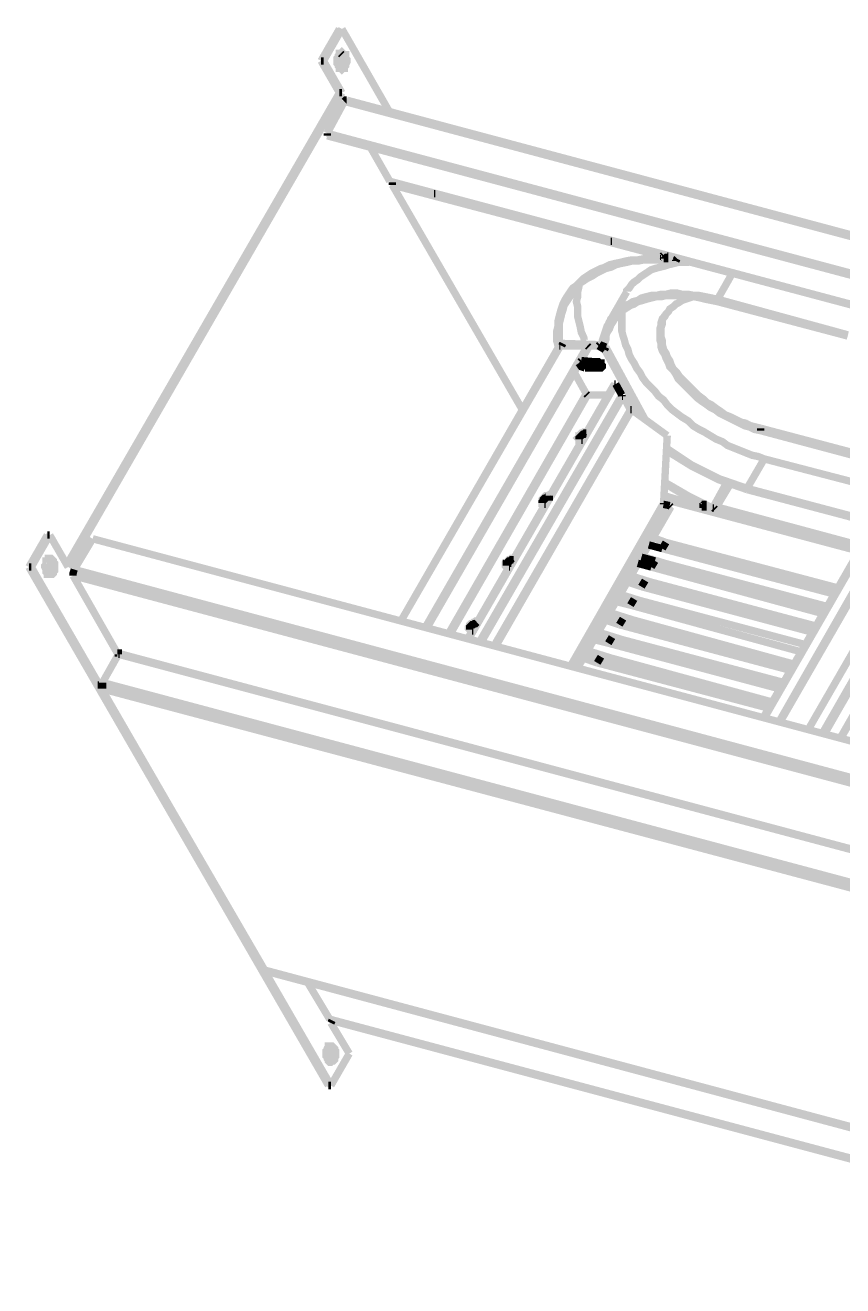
# Model space of a CAD drawing. Extents: x 0.1 to 11.6, y 0.3 to 16.2.
# Drawn here: x 1.937 to 3.047, y 6.778 to 8.488 of the extents above; entities that cross this region are included whole.
import ezdxf

# ---------------------------------------------------------------- set-up
doc = ezdxf.new("R2010")
doc.units = 0
doc.header["$MEASUREMENT"] = 0

msp = doc.modelspace()

# ---------------------------------------------------------------- linework, layer by layer
at = {"color": 0, "const_width": 0.01}
for points in [[(2.33832, 8.44), (2.36333, 8.48335)], [(2.34169, 8.44), (2.36664, 8.48335)], [(2.36664, 8.48335), (2.43164, 8.37001)], [(2.36664, 8.44835), (2.36501, 8.44997)], [(2.36501, 8.43001), (2.36664, 8.43164), (2.36833, 8.43332), (2.36833, 8.435), (2.36833, 8.43832), (2.36833, 8.44), (2.36833, 8.44168), (2.36833, 8.44336), (2.36833, 8.44667), (2.36664, 8.44835)], [(2.34169, 8.44), (2.33832, 8.44)], [(2.36333, 8.39665), (2.33832, 8.44)], [(2.36664, 8.39665), (2.34169, 8.44)], [(1.99333, 7.75667), (2.36333, 8.39665)], [(1.99501, 7.75331), (2.36664, 8.39665)], [(2.36664, 8.39665), (2.36333, 8.39665)], [(2.34668, 8.34169), (2.37001, 8.38499)], [(2.37332, 8.38667), (2.37169, 8.38667), (2.37001, 8.38499)], [(2.37001, 8.38499), (3.90831, 7.97499)], [(3.91, 7.97667), (2.37332, 8.38667)], [(2.34668, 8.34169), (3.88336, 7.93164)], [(2.34668, 8.33832), (2.34668, 8.34169)], [(2.34668, 8.33832), (3.88167, 7.93001)], [(2.405, 8.32335), (2.43164, 8.27669)], [(2.43164, 8.27669), (3.56332, 7.97499)], [(2.43332, 8.27501), (3.56168, 7.97499)], [(2.435, 8.27165), (2.435, 8.27501)], [(2.435, 8.27501), (2.80333, 8.17665)], [(2.61165, 7.96669), (2.435, 8.27165)], [(2.435, 8.27165), (2.80165, 8.17503)], [(2.49164, 8.25999), (2.49333, 8.25999)], [(2.73167, 8.19499), (2.73335, 8.19499)], [(2.80333, 8.17165), (2.79497, 8.17165), (2.78668, 8.17165), (2.77669, 8.17165), (2.77001, 8.16997), (2.76167, 8.16997), (2.75331, 8.16835), (2.74501, 8.16667), (2.73833, 8.16499), (2.73167, 8.16336), (2.72499, 8.16), (2.71832, 8.15831), (2.71164, 8.155), (2.70503, 8.15169), (2.69997, 8.14833), (2.69499, 8.14501), (2.69, 8.13997), (2.685, 8.13499), (2.68164, 8.13167), (2.67665, 8.12668), (2.67333, 8.12169), (2.66997, 8.11664), (2.66835, 8.11003), (2.66499, 8.10499), (2.66336, 8.09999), (2.66168, 8.09332), (2.66, 8.08664), (2.66, 8.08003), (2.65831, 8.07335), (2.65831, 8.06668), (2.65831, 8.06), (2.66, 8.05333), (2.66, 8.05165)], [(2.66, 8.05165), (2.66, 8.05333), (2.65831, 8.06), (2.65831, 8.06668), (2.65831, 8.07335), (2.66, 8.08003), (2.66, 8.08664), (2.66168, 8.09332), (2.66336, 8.09831), (2.66499, 8.10499), (2.66667, 8.11003), (2.66997, 8.11664), (2.67333, 8.12169), (2.67665, 8.12668), (2.68001, 8.13167), (2.685, 8.13499), (2.69, 8.13997), (2.69499, 8.14333), (2.69997, 8.14833), (2.70503, 8.15169), (2.71164, 8.155), (2.71669, 8.15668), (2.72331, 8.16), (2.72999, 8.16336), (2.73665, 8.16499), (2.74501, 8.16667), (2.75168, 8.16835), (2.75999, 8.16997), (2.76833, 8.16997), (2.77669, 8.17165), (2.785, 8.17165), (2.79335, 8.17165), (2.80165, 8.17165), (2.81, 8.16997), (2.81999, 8.16997)], [(2.66168, 8.05333), (2.66168, 8.05832), (2.66168, 8.065), (2.66168, 8.07167), (2.66168, 8.07835), (2.66168, 8.08333), (2.66336, 8.09), (2.66499, 8.09668), (2.66667, 8.10167), (2.66835, 8.10835), (2.67165, 8.11333), (2.67503, 8.11833), (2.67833, 8.12332), (2.68164, 8.12831), (2.68668, 8.13336), (2.69, 8.13835), (2.69499, 8.14165), (2.69997, 8.14501), (2.70665, 8.14833), (2.71164, 8.15169), (2.71832, 8.155), (2.72499, 8.15831), (2.73167, 8.16), (2.73833, 8.16336), (2.74501, 8.16499), (2.75331, 8.16667), (2.75999, 8.16835), (2.76833, 8.16835), (2.77669, 8.16997), (2.785, 8.16997), (2.79335, 8.16997), (2.80165, 8.16997), (2.81168, 8.16835), (2.81999, 8.16835)], [(2.80165, 8.17503), (2.80333, 8.17665)], [(2.80333, 8.17165), (2.80501, 8.17165), (2.80501, 8.17333), (2.80333, 8.17333), (2.80165, 8.17503)], [(2.80333, 8.17665), (2.80333, 8.17503), (2.80501, 8.17503), (2.80501, 8.17333)], [(2.80501, 8.17165), (2.80501, 8.17333)], [(2.82167, 8.17165), (2.81999, 8.16997)], [(2.82167, 8.17165), (2.81999, 8.16835)], [(2.81999, 8.16835), (2.81999, 8.16997)], [(2.75331, 8.12668), (2.75331, 8.12831), (2.75667, 8.13167), (2.75999, 8.13667), (2.76335, 8.13997), (2.76833, 8.14333), (2.77165, 8.14665), (2.77669, 8.15001), (2.78168, 8.15332), (2.78668, 8.15668), (2.79167, 8.15831), (2.79833, 8.16), (2.80501, 8.16168), (2.81, 8.16336), (2.81668, 8.16499), (2.82335, 8.16667), (2.83165, 8.16667), (2.83832, 8.16667)], [(2.69835, 8.05664), (2.69667, 8.05664), (2.69499, 8.065), (2.69168, 8.07167), (2.69, 8.08003), (2.68832, 8.08664), (2.68668, 8.09332), (2.68668, 8.09999), (2.68668, 8.10667), (2.685, 8.11333), (2.68668, 8.12001), (2.68668, 8.12668), (2.68832, 8.13336), (2.68832, 8.13499)], [(2.89665, 8.15169), (2.87668, 8.11664)], [(2.72, 8.05333), (2.72, 8.05501), (2.72, 8.06), (2.72168, 8.065), (2.72331, 8.06999), (2.72499, 8.07497), (2.72667, 8.08003), (2.72999, 8.08501), (2.73167, 8.09), (2.73503, 8.09332), (2.73833, 8.09668), (2.74333, 8.10167), (2.74669, 8.10499), (2.75168, 8.10835), (2.75667, 8.11003), (2.76167, 8.11333), (2.76833, 8.11501), (2.77333, 8.11833), (2.78, 8.12001), (2.78668, 8.12169), (2.79335, 8.12169), (2.80003, 8.12332), (2.80664, 8.12332), (2.81332, 8.125), (2.82167, 8.125), (2.82835, 8.12332), (2.83664, 8.12332), (2.845, 8.12169), (2.85167, 8.12169), (2.86003, 8.12001), (2.86833, 8.11833), (2.87668, 8.11664)], [(2.87668, 8.11333), (2.86833, 8.11501), (2.86003, 8.11664), (2.85335, 8.11833), (2.845, 8.12001), (2.83664, 8.12001), (2.83003, 8.12169), (2.82167, 8.12169), (2.815, 8.12169), (2.80664, 8.12169), (2.80003, 8.12001), (2.79335, 8.12001), (2.78668, 8.11833), (2.78, 8.11664), (2.77501, 8.11501), (2.76833, 8.11333), (2.76335, 8.11003), (2.75836, 8.10835), (2.75331, 8.10499), (2.74832, 8.10167), (2.74501, 8.09831), (2.74164, 8.09332), (2.73665, 8.09), (2.73503, 8.08664), (2.73167, 8.08165), (2.72999, 8.07667), (2.72667, 8.07167), (2.72499, 8.06668), (2.72499, 8.06168), (2.72331, 8.05664), (2.72331, 8.05165)], [(2.75331, 8.12668), (2.72835, 8.08333)], [(2.845, 8.12001), (2.84332, 8.12001), (2.83832, 8.11833), (2.83333, 8.11664), (2.82835, 8.11501), (2.82335, 8.11165), (2.81999, 8.11003), (2.81668, 8.10667), (2.81168, 8.10335), (2.81, 8.09999), (2.80664, 8.09668), (2.80501, 8.09332), (2.80165, 8.09), (2.80003, 8.08501), (2.80003, 8.08165), (2.79833, 8.07667), (2.79833, 8.07167), (2.79833, 8.06668), (2.79833, 8.06168), (2.80003, 8.05664), (2.80003, 8.05165), (2.80165, 8.04665), (2.80501, 8.04167), (2.80664, 8.03668), (2.81, 8.03), (2.81168, 8.02501), (2.81668, 8.02001), (2.81999, 8.01497), (2.82335, 8.00836), (2.82835, 8.00331), (2.83333, 7.99832), (2.83832, 7.99333), (2.84332, 7.98833), (2.84831, 7.98335), (2.85499, 7.97835), (2.86003, 7.97499), (2.86664, 7.97), (2.87332, 7.96669), (2.87999, 7.96164), (2.88667, 7.95833), (2.89333, 7.95503), (2.90001, 7.95167), (2.90668, 7.94835), (2.91336, 7.94499), (2.91997, 7.94336), (2.92665, 7.94), (2.935, 7.93832)], [(2.87668, 8.11664), (3.05333, 8.06836)], [(3.05333, 8.06668), (2.87668, 8.11333)], [(2.74669, 8.09999), (2.74669, 8.09668), (2.74669, 8.09169), (2.74669, 8.08501), (2.74669, 8.08003), (2.74669, 8.07335), (2.74832, 8.06668), (2.75, 8.06168), (2.75168, 8.05501), (2.75499, 8.04833), (2.75667, 8.04167), (2.75999, 8.035), (2.76335, 8.03), (2.76665, 8.02333), (2.77165, 8.01665), (2.77501, 8.00999), (2.78, 8.00331), (2.785, 7.99832), (2.79167, 7.99164), (2.79665, 7.98503), (2.80333, 7.97999), (2.80832, 7.97331), (2.815, 7.96669), (2.82167, 7.96164), (2.82835, 7.95665), (2.83664, 7.95167), (2.84332, 7.94499), (2.85167, 7.94), (2.85835, 7.93668), (2.86664, 7.93164), (2.875, 7.92665), (2.88336, 7.92333), (2.88997, 7.91835), (2.89833, 7.91499), (2.90668, 7.91168), (2.91499, 7.90831), (2.92333, 7.905), (2.93164, 7.90332), (2.94, 7.90001)], [(2.80501, 8.095), (2.80333, 8.09169), (2.80165, 8.08832), (2.80165, 8.08333), (2.80003, 8.07835), (2.80003, 8.07497), (2.80003, 8.06999), (2.80003, 8.065), (2.80165, 8.06), (2.80165, 8.05501), (2.80333, 8.04833), (2.80664, 8.04335), (2.80832, 8.03836), (2.81168, 8.03331), (2.81332, 8.02832), (2.81668, 8.02165), (2.82167, 8.01665), (2.82497, 8.01167), (2.83003, 8.00667), (2.83501, 8.00168), (2.84, 7.99669), (2.845, 7.99164), (2.84999, 7.98665), (2.85667, 7.98167), (2.86165, 7.97667), (2.86833, 7.97331), (2.875, 7.96832), (2.87999, 7.965), (2.88667, 7.96001), (2.89501, 7.95665), (2.90169, 7.95335), (2.90831, 7.94997), (2.91499, 7.94835), (2.92165, 7.94499), (2.92833, 7.94336), (2.935, 7.94168)], [(2.66168, 8.05333), (2.44667, 7.68001)], [(2.44667, 7.68001), (2.66336, 8.05333)], [(2.47999, 7.67165), (2.69997, 8.05333)], [(2.48167, 7.66997), (2.70167, 8.05165)], [(2.66336, 8.05333), (2.66168, 8.05333)], [(2.69997, 8.05333), (2.66336, 8.05333)], [(2.66667, 8.05664), (2.66499, 8.05333)], [(2.66499, 8.05333), (2.66667, 8.05664)], [(2.715, 8.05333), (2.66499, 8.05333)], [(2.71669, 8.05501), (2.66667, 8.05664)], [(2.69997, 8.05333), (2.70167, 8.05165)], [(2.715, 8.05333), (2.71669, 8.05501)], [(2.72331, 8.04833), (2.715, 8.05333)], [(2.71669, 8.05501), (2.72499, 8.05165)], [(2.72499, 8.05165), (2.72331, 8.04833)], [(2.77832, 7.95335), (2.72499, 8.05165)], [(2.69168, 8.03331), (2.69, 8.03168)], [(2.69168, 8.03331), (2.71164, 8.03168)], [(2.77333, 7.95665), (2.72331, 8.04833)], [(2.68164, 8.01833), (2.69835, 7.98833)], [(2.68832, 8.03), (2.69168, 8.02501), (2.69667, 8.02333)], [(2.69, 8.03168), (2.69336, 8.02832), (2.69835, 8.02669)], [(2.69667, 8.02333), (2.69835, 8.02669)], [(2.69667, 8.02333), (2.71669, 8.02333)], [(2.69835, 8.02669), (2.71832, 8.02669)], [(2.71332, 8.02669), (2.71164, 8.02832), (2.71001, 8.03168)], [(2.71669, 8.02333), (2.71832, 8.02333), (2.72, 8.02501), (2.72, 8.02669), (2.71832, 8.02832), (2.71832, 8.03), (2.71669, 8.03), (2.715, 8.03168), (2.71332, 8.03168), (2.71164, 8.03168)], [(2.71669, 8.02333), (2.71832, 8.02669)], [(2.71832, 8.02669), (2.72, 8.02669)], [(2.53668, 7.655), (2.73665, 8.00168)], [(2.53836, 7.655), (2.73833, 8.00168)], [(2.73665, 8.00168), (2.73833, 8.00168)], [(2.74669, 7.98665), (2.73833, 8.00168)], [(2.51167, 7.66336), (2.69835, 7.98833)], [(2.51335, 7.66168), (2.69997, 7.98665)], [(2.55333, 7.65169), (2.74669, 7.98665)], [(2.55501, 7.65169), (2.74669, 7.98503)], [(2.55501, 7.65001), (2.74832, 7.98503)], [(2.69835, 7.98833), (2.69997, 7.98665)], [(2.69997, 7.98665), (2.72835, 7.98665)], [(2.74669, 7.98503), (2.74669, 7.98665)], [(2.74832, 7.98503), (2.74669, 7.98503)], [(2.74832, 7.98503), (2.75836, 7.96669)], [(2.57335, 7.64665), (2.75836, 7.96669)], [(2.75836, 7.96669), (2.57335, 7.64665)], [(2.75999, 7.96669), (2.57497, 7.64501)], [(2.75999, 7.96669), (2.75836, 7.96669)], [(2.75999, 7.96669), (2.80832, 7.93164)], [(2.69997, 7.93668), (2.69835, 7.93668), (2.69667, 7.93668), (2.69499, 7.93668), (2.69336, 7.935), (2.69168, 7.935), (2.69, 7.93332), (2.69, 7.93164), (2.68832, 7.93164), (2.68832, 7.93001), (2.68668, 7.92833), (2.68832, 7.92665), (2.68832, 7.92503), (2.69, 7.92503), (2.69168, 7.92503)], [(2.69835, 7.935), (2.69667, 7.935), (2.69499, 7.93332), (2.69336, 7.93332), (2.69168, 7.93164), (2.69, 7.93001), (2.68832, 7.92833), (2.68832, 7.92665)], [(2.69499, 7.93001), (2.69336, 7.93332)], [(2.80333, 7.84), (2.80832, 7.93164)], [(2.935, 7.93832), (2.935, 7.94168)], [(2.935, 7.94168), (3.11165, 7.89501)], [(2.935, 7.93832), (3.11003, 7.89165)], [(2.69168, 7.92503), (2.69336, 7.92503)], [(2.80664, 7.91499), (2.84169, 7.89165), (2.87831, 7.87332), (2.91667, 7.86003)], [(2.80664, 7.91168), (2.84169, 7.88997), (2.87831, 7.87169), (2.91667, 7.85835)], [(2.94, 7.90001), (2.91667, 7.86003)], [(3.11333, 7.85499), (2.94, 7.90001)], [(2.80501, 7.86833), (2.83664, 7.84999), (2.87001, 7.83333)], [(2.80501, 7.86664), (2.83003, 7.85167), (2.85499, 7.83832)], [(2.80501, 7.86664), (2.83832, 7.84668), (2.87332, 7.83165)], [(2.87001, 7.83333), (2.88835, 7.86664)], [(2.88997, 7.86664), (2.87169, 7.83333)], [(2.89333, 7.86501), (2.87332, 7.83165)], [(2.65001, 7.85167), (2.64833, 7.85167), (2.64501, 7.84999), (2.64333, 7.84999), (2.64165, 7.84831), (2.63997, 7.84668), (2.63835, 7.845), (2.63835, 7.84332), (2.63835, 7.84169), (2.63835, 7.84), (2.63997, 7.84), (2.63997, 7.83832), (2.64165, 7.83832)], [(2.64833, 7.84999), (2.64833, 7.84831), (2.64665, 7.84831), (2.64501, 7.84831), (2.64333, 7.84668), (2.64165, 7.84668), (2.63997, 7.845), (2.63997, 7.84332), (2.63835, 7.84169), (2.63835, 7.84)], [(2.64665, 7.845), (2.64501, 7.84831)], [(2.85499, 7.83501), (2.80501, 7.84999)], [(2.80501, 7.845), (3.06836, 7.77501)], [(2.91667, 7.86003), (3.09332, 7.81332)], [(3.09332, 7.81168), (2.91667, 7.85835)], [(2.64165, 7.83832), (2.64333, 7.83832)], [(2.80333, 7.84), (2.67665, 7.61833)], [(2.80333, 7.83832), (2.67665, 7.61833)], [(2.81168, 7.83664), (2.685, 7.61664)], [(2.81332, 7.83501), (2.68668, 7.61664)], [(2.80333, 7.84), (2.80333, 7.83832)], [(2.80333, 7.83832), (2.80501, 7.83832)], [(2.80333, 7.83832), (2.80501, 7.83832)], [(2.80333, 7.83832), (2.80501, 7.83832)], [(2.80333, 7.83832), (2.80501, 7.83832)], [(2.81168, 7.83664), (2.80333, 7.83832)], [(2.80333, 7.83832), (2.80501, 7.83832)], [(2.80333, 7.83832), (2.80501, 7.83832)], [(2.80333, 7.83832), (2.80501, 7.83832)], [(2.80333, 7.83832), (2.80501, 7.83832)], [(2.80333, 7.83832), (2.80501, 7.83832)], [(2.80333, 7.83832), (2.80501, 7.83832)], [(2.80333, 7.83832), (2.80501, 7.83832)], [(2.81332, 7.83501), (2.81168, 7.83664)], [(2.85499, 7.83501), (2.85667, 7.83501), (2.85667, 7.83664), (2.85667, 7.83832), (2.85499, 7.83832)], [(2.85667, 7.83664), (2.85835, 7.83832)], [(2.87169, 7.83333), (2.87001, 7.83333)], [(2.87332, 7.83165), (2.87169, 7.83333)], [(2.875, 7.83501), (3.07335, 7.78168)], [(1.96669, 7.79665), (1.94168, 7.75331)], [(1.97, 7.79665), (1.94499, 7.75331)], [(1.97, 7.79665), (1.96669, 7.79665)], [(1.99501, 7.75331), (1.97, 7.79665)], [(2.78836, 7.79335), (2.80664, 7.78668)], [(2.02832, 7.79167), (2.00331, 7.75)], [(2.02832, 7.79167), (3.56668, 7.38167)], [(2.78331, 7.78331), (2.80165, 7.77832)], [(2.80165, 7.77832), (2.80664, 7.78668)], [(2.80165, 7.77832), (3.035, 7.71669)], [(3.03999, 7.72499), (2.80664, 7.78668)], [(2.93832, 7.54833), (3.07835, 7.79167)], [(2.94, 7.54833), (3.08003, 7.79167)], [(3, 7.53331), (3.14333, 7.78168)], [(3.01833, 7.52669), (3.16168, 7.77669)], [(3.02165, 7.52669), (3.16499, 7.77669)], [(1.96832, 7.76335), (1.97, 7.76335), (1.97, 7.76167), (1.97168, 7.75999), (1.97168, 7.75836), (1.97168, 7.75667), (1.97331, 7.75499), (1.97331, 7.75168), (1.97168, 7.75), (1.97168, 7.74832), (1.97168, 7.74669), (1.97, 7.74501), (1.96832, 7.74333)], [(2.59999, 7.76497), (2.59831, 7.76497), (2.59668, 7.76497), (2.595, 7.76335), (2.59332, 7.76335), (2.59169, 7.76167), (2.59, 7.75999), (2.58832, 7.75836), (2.58832, 7.75667), (2.58832, 7.75499), (2.59, 7.75331), (2.59169, 7.75331), (2.59332, 7.75331)], [(2.59999, 7.76335), (2.59831, 7.76335), (2.59668, 7.76335), (2.595, 7.76167), (2.59332, 7.76167), (2.59169, 7.75999), (2.59169, 7.75836), (2.59, 7.75836), (2.59, 7.75667), (2.59, 7.75499)], [(2.59668, 7.75836), (2.595, 7.76167)], [(2.77333, 7.76833), (2.80501, 7.75836)], [(2.77333, 7.76665), (2.79167, 7.76167)], [(2.78668, 7.75331), (2.79167, 7.76167)], [(3.02501, 7.69835), (2.79167, 7.76167)], [(2.96001, 7.54335), (3.08501, 7.76167)], [(2.96164, 7.54335), (3.08664, 7.75999)], [(3.18668, 7.77165), (3.04335, 7.52165)], [(3.18832, 7.77165), (3.04335, 7.52001)], [(1.94499, 7.75331), (1.94168, 7.75331)], [(2.34831, 7.05003), (1.94168, 7.75331)], [(2.35167, 7.05003), (1.94499, 7.75331)], [(2.00331, 7.75), (2.00168, 7.74501), (2.00168, 7.74164)], [(2.00168, 7.74164), (2.06168, 7.63667)], [(2.00168, 7.74164), (3.53999, 7.33165)], [(2.00331, 7.75), (3.54167, 7.33832)], [(2.59332, 7.75331), (2.595, 7.75331)], [(2.75836, 7.74164), (2.78999, 7.73167)], [(2.75836, 7.74164), (2.77832, 7.73503)], [(2.76833, 7.75836), (2.78668, 7.75331)], [(2.78668, 7.75331), (3.02001, 7.69)], [(2.80501, 7.75836), (3.02501, 7.69997)], [(2.75331, 7.73335), (2.77333, 7.72667)], [(2.77333, 7.72667), (2.77832, 7.73503)], [(2.77333, 7.72667), (3.00499, 7.66499)], [(3.00999, 7.67333), (2.77832, 7.73503)], [(2.78999, 7.73167), (3.00999, 7.67333)], [(2.74333, 7.71669), (2.77501, 7.70665)], [(2.74333, 7.715), (2.76335, 7.71001)], [(2.75836, 7.70167), (2.76335, 7.71001)], [(2.99501, 7.64833), (2.76335, 7.71001)], [(2.72999, 7.69168), (2.76167, 7.68164)], [(2.73833, 7.70665), (2.75836, 7.70167)], [(2.75836, 7.70167), (2.99001, 7.63835)], [(2.77501, 7.70665), (2.99501, 7.64833)], [(2.55165, 7.68001), (2.55003, 7.68001), (2.54833, 7.68001), (2.54665, 7.67833), (2.54497, 7.67833), (2.54335, 7.67665), (2.54167, 7.67665), (2.53999, 7.67503), (2.53999, 7.67333), (2.53836, 7.67165), (2.53836, 7.66997), (2.53999, 7.66835), (2.54167, 7.66835), (2.54335, 7.66667)], [(2.55003, 7.67833), (2.54833, 7.67665), (2.54665, 7.67665), (2.54497, 7.67503), (2.54335, 7.67503), (2.54167, 7.67333), (2.53999, 7.67165), (2.53999, 7.66997), (2.53999, 7.66835)], [(2.54665, 7.67333), (2.54497, 7.67665)], [(2.72331, 7.68164), (2.74333, 7.67503)], [(2.72835, 7.69), (2.74832, 7.68332)], [(2.74333, 7.67503), (2.74832, 7.68332)], [(2.74333, 7.67503), (2.97499, 7.61333)], [(2.97999, 7.62169), (2.74832, 7.68332)], [(2.76167, 7.68164), (2.97999, 7.62169)], [(2.54335, 7.66667), (2.54497, 7.66667)], [(2.71332, 7.66336), (2.73335, 7.65831)], [(2.715, 7.66499), (2.74669, 7.655)], [(2.72835, 7.65001), (2.73335, 7.65831)], [(2.965, 7.59668), (2.73335, 7.65831)], [(2.69997, 7.63997), (2.73167, 7.62999)], [(2.70833, 7.655), (2.72835, 7.65001)], [(2.72835, 7.65001), (2.96001, 7.58832)], [(2.74669, 7.655), (2.96669, 7.59668)], [(2.06332, 7.63499), (2.04167, 7.59668)], [(2.06168, 7.63667), (2.06332, 7.63667), (2.06332, 7.63499)], [(2.06168, 7.63667), (5.25999, 6.78331)], [(2.06332, 7.63499), (2.065, 7.63499)], [(2.06332, 7.63499), (5.25999, 6.78331)], [(2.69336, 7.62999), (2.71332, 7.62332)], [(2.69835, 7.63835), (2.71832, 7.63167)], [(2.71332, 7.62332), (2.71832, 7.63167)], [(2.71332, 7.62332), (2.94667, 7.56168)], [(2.94997, 7.56999), (2.71832, 7.63167)], [(2.73167, 7.62999), (2.95167, 7.56999)], [(2.04167, 7.59668), (2.04167, 7.595), (2.04167, 7.59332), (2.03999, 7.59332), (2.03999, 7.59169), (2.03999, 7.59), (2.03999, 7.58832)], [(2.03999, 7.58832), (2.26167, 7.20665)], [(2.03999, 7.58832), (3.47667, 7.20665)], [(2.04167, 7.59668), (3.49669, 7.20833)], [(2.26167, 7.20665), (3.58501, 6.85335)], [(2.26335, 7.20503), (3.58501, 6.85167)], [(2.31999, 7.19), (2.34999, 7.13997)], [(2.34999, 7.13997), (3.61333, 6.80333)], [(2.35167, 7.13835), (3.61501, 6.80165)], [(2.35335, 7.13835), (2.35167, 7.13499)], [(2.37668, 7.09332), (2.35167, 7.13499)], [(2.34999, 7.08165), (2.34999, 7.08333), (2.35167, 7.08333), (2.35167, 7.08501), (2.35335, 7.08664), (2.35335, 7.09), (2.35335, 7.09169), (2.35335, 7.09332), (2.35335, 7.09668), (2.35335, 7.09831), (2.35335, 7.09999), (2.35167, 7.10167), (2.34999, 7.10335)], [(2.35167, 7.05003), (2.37668, 7.09332)], [(2.35167, 7.05003), (2.34831, 7.05003)]]:
    msp.add_lwpolyline(points, dxfattribs=at)
for points in [[(2.37169, 8.44835), (2.37169, 8.44667), (2.37169, 8.44336), (2.37332, 8.44168), (2.37332, 8.44), (2.37332, 8.43832), (2.37169, 8.435), (2.37169, 8.43332), (2.37001, 8.43164), (2.37001, 8.43001), (2.36833, 8.43001), (2.36664, 8.42833), (2.36501, 8.43001), (2.36333, 8.43001), (2.36333, 8.43164), (2.36165, 8.43332), (2.36165, 8.435), (2.36003, 8.43668), (2.36003, 8.43832), (2.36003, 8.44168), (2.36003, 8.44336), (2.36165, 8.44499), (2.36165, 8.44667), (2.36333, 8.44835), (2.36333, 8.44997), (2.36501, 8.44997), (2.36664, 8.45167), (2.36833, 8.44997), (2.37001, 8.44835), (2.37169, 8.44835)], [(1.97499, 7.76167), (1.97331, 7.76335), (1.97168, 7.76497), (1.97, 7.76497), (1.96832, 7.76497), (1.96832, 7.76335), (1.96669, 7.76167), (1.965, 7.76167), (1.965, 7.75836), (1.965, 7.75667), (1.96332, 7.75499), (1.96332, 7.75331), (1.965, 7.75), (1.965, 7.74832), (1.965, 7.74669), (1.96669, 7.74501), (1.96669, 7.74333), (1.96832, 7.74333), (1.97, 7.74333), (1.97168, 7.74333), (1.97331, 7.74333), (1.97499, 7.74501), (1.97499, 7.74669), (1.97667, 7.74832), (1.97667, 7.75168), (1.97667, 7.75331), (1.97667, 7.75499), (1.97667, 7.75836), (1.97499, 7.75999), (1.97499, 7.76167)], [(2.35667, 7.09999), (2.35667, 7.09831), (2.35835, 7.09668), (2.35835, 7.095), (2.35835, 7.09332), (2.35835, 7.09), (2.35667, 7.08832), (2.35667, 7.08664), (2.35667, 7.08501), (2.35499, 7.08333), (2.35335, 7.08333), (2.35167, 7.08165), (2.34999, 7.08165), (2.34831, 7.08333), (2.34831, 7.08501), (2.34668, 7.08664), (2.34668, 7.08832), (2.345, 7.09), (2.345, 7.09169), (2.345, 7.095), (2.345, 7.09668), (2.34668, 7.09831), (2.34668, 7.09999), (2.34831, 7.10167), (2.34831, 7.10335), (2.34999, 7.10335), (2.35167, 7.10335), (2.35335, 7.10335), (2.35499, 7.10167), (2.35667, 7.09999)]]:
    msp.add_lwpolyline(points, close=True, dxfattribs=at)

doc.saveas('drawing.dxf')
